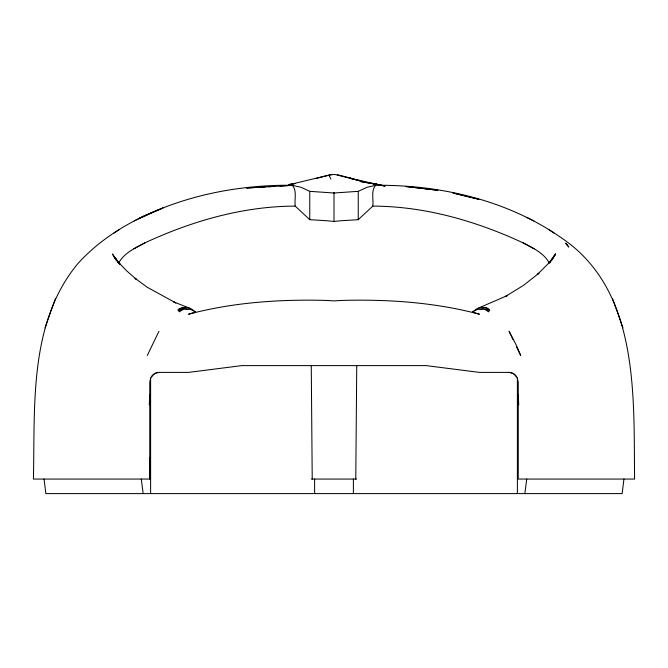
<?xml version="1.0" encoding="UTF-8"?>
<svg xmlns="http://www.w3.org/2000/svg" width="668" height="668" viewBox="0 0 668 668"><rect width="100%" height="100%" fill="white"/><g stroke="black" fill="none" stroke-linecap="round" stroke-linejoin="round"><path stroke-width="1" d="M149.757 457.496L149.757 479.056L33.4 479.056C35.162 406.595 28.423 323.588 77.53 264.01C100.567 238.309 130.97 220.331 162.942 208.032L139.119 218.503C186.43 195.006 239.503 184.76 292.141 185.27M355.777 479.056L356.737 365.404M149.281 404.825L149.757 394.487M623.937 479.056L622.15 493.602L45.85 493.602L44.063 479.056M524.823 493.602L526.735 479.056M45.023 327.871L55.36 298.755M118.612 263.159C123.939 253.022 135.429 247.87 145.148 242.743C192.2 220.958 243.052 206.262 295.214 206.111L309.76 219.68L326.552 220.716A271.834 252.88 -90 0 1 334 221.484A271.709 252.763 -90 0 1 341.448 220.716L358.24 219.68L372.786 206.111C424.948 206.262 475.8 220.958 522.852 242.743C532.663 247.786 543.994 253.08 549.388 263.159M147.302 355.485L158.926 331.295M551.818 260.286L555.525 254.007L549.196 262.641L537.297 274.581L538.926 273.212L523.503 285.37L505.267 296.575L507.262 295.623L476.843 308.758L472.451 312.165L479.449 314.219C435.853 302.637 390.555 299.364 345.59 300.324A246.467 239.42 90 0 0 334 300.901A246.467 239.42 -90 0 0 322.41 300.324C277.445 299.364 232.147 302.637 188.551 314.219L195.549 312.165L191.157 308.758L173.83 301.986L175.818 302.938L147.202 287.232L135.045 278.272L136.664 279.633L126.302 270.507L119.196 263.083L113.769 256.27L120.282 264.553L115.405 258.491L118.261 262.708M549.781 262.591L555.525 254.007L549.731 262.749M151.369 376.744L152.195 375.666A9.778 9.719 90 0 1 159.46 372.393L188.551 372.393L241.883 365.605L426.117 365.605L479.449 372.393L508.54 372.393A9.795 9.736 -90 0 1 514.335 374.314L517.199 377.729L518.243 382.088L518.243 479.056L634.6 479.056C633.523 395.84 639.81 290.572 561.454 237.9C507.705 200.266 440.822 184.786 375.859 185.27M472.451 312.165C476.835 308.491 484.242 307.489 488.525 311.822L488.984 311.38L485.72 309.326L487.724 309.71L485.861 308.866L487.932 309.234L489.702 310.528C489.093 307.121 482.087 306.837 478.964 307.906M114.019 233.007L119.497 229.408M133.892 248.805L145.148 242.743M134.21 220.891L147.077 214.653M255.936 187.466L246.584 188.017L292.3 185.328L301.059 187.291L309.76 191.34L334 193.002L358.24 191.34L366.941 187.291L375.7 185.328C370.665 190.806 373.813 199.607 372.786 206.111M480.058 309.676L485.92 307.547M288.618 184.543L295.031 183.525L289.102 184.727L328.932 175.116L334.534 174.398L361.805 181.22M316.231 178.414L328.055 175.425M331.695 174.532L328.873 175.091L330.952 179.074M259.059 187.282L265.288 186.915M268.402 186.731L274.64 186.372M279.834 186.063L292.3 185.328C297.335 190.806 294.187 199.607 295.214 206.111M333.749 192.985L334.25 192.985M311.43 479.056L356.57 479.056M361.789 181.329L349.715 178.147L378.881 184.702L360.161 181.479L385.227 185.963M189.027 307.906C185.303 306.796 180.97 307.272 177.955 309.877A2.822 0.693 41.3 0 0 179.475 311.822C183.767 307.489 191.165 308.491 195.549 312.165M378.898 184.727L372.969 183.525L384.543 186.005M379.892 184.927L384.609 185.988M351.769 178.414L337.298 174.674M182.08 307.547L187.942 309.676M533.79 220.891L526.66 217.325M522.852 242.743L534.108 248.805M548.503 229.408L553.981 233.007M516.631 376.744L515.805 375.666A9.778 9.719 -90 0 0 508.54 372.393M118.219 262.591L112.474 254.007L116.182 260.286M513.091 339.645L509.074 331.278L515.888 344.421L520.689 355.451L516.665 347.084M612.639 298.755L622.977 327.871M141.265 479.056L143.177 493.602M518.243 394.487L518.719 404.825M311.263 365.404L312.223 479.056M517.391 377.988L517.391 493.602M358.24 191.34L358.24 219.68M353.389 479.056L353.389 493.602M334 193.002L334 221.492M314.611 479.056L314.611 493.602M309.76 191.34L309.76 219.68M150.609 377.988L150.609 493.602M149.757 479.056L149.757 382.088L150.801 377.729L153.665 374.314A9.795 9.736 90 0 1 159.46 372.393M179.358 308.85L178.74 309.551L180.778 308.449L179.358 308.85M181.02 309.317L179.583 310.904L178.932 309.96L182.94 308.182L179.224 310.428L180.861 308.85L181.228 309.802L182.99 308.616L181.02 309.317M425.933 188.819L405.643 186.497L437.916 190.288L425.933 188.819M467.809 196.592L452.937 193.01L478.898 199.314L467.809 196.592M567.224 245.022L565.604 243.144L568.819 247.076L567.224 245.022"/></g></svg>
